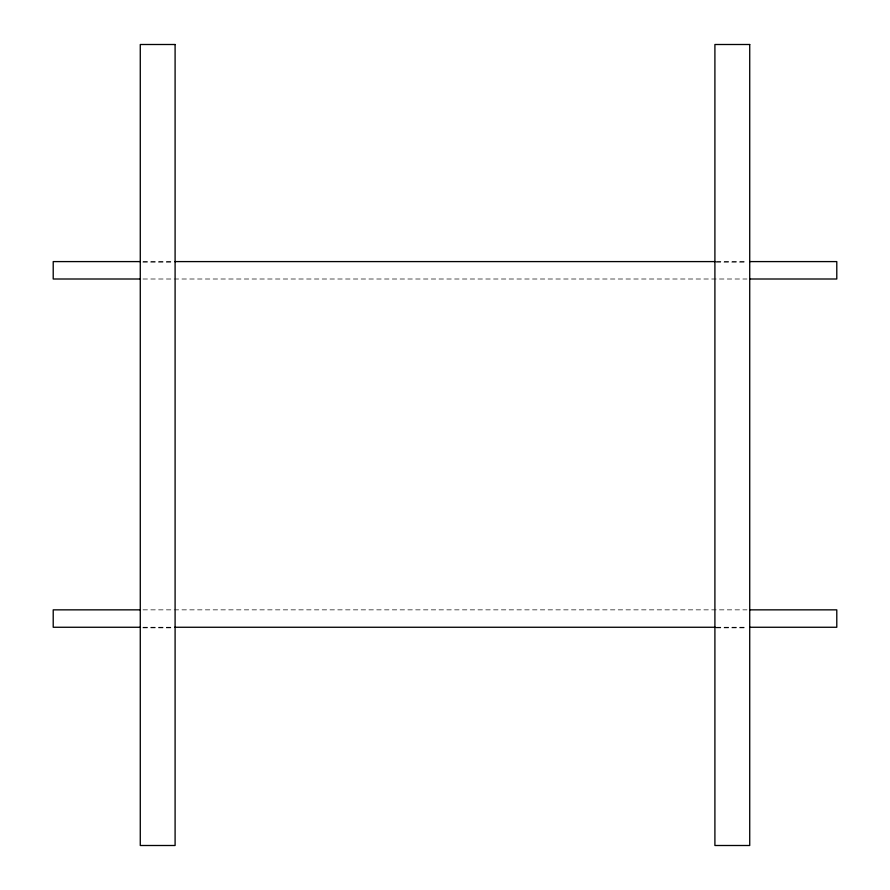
<?xml version="1.0" encoding="UTF-8"?>
<svg xmlns="http://www.w3.org/2000/svg" width="890" height="890" viewBox="0 0 890 890"><rect width="100%" height="100%" fill="white"/><g stroke="black" fill="none" stroke-linecap="round" stroke-linejoin="round"><path stroke-width="0.67" stroke-dasharray="4.45 3.34" d="M143.023 261.593L173.595 261.593M716.406 261.593L746.977 261.593M142.945 262.161L173.761 262.161M716.239 262.161L747.055 262.161M143.023 279.004L746.977 279.004M143.023 609.85L746.977 609.85M143.023 627.261L173.595 627.261M716.406 627.261L746.977 627.261M142.945 627.839L173.761 627.839M716.239 627.839L747.055 627.839"/><path stroke-width="1.33" d="M140.275 261.593L53.211 261.593L53.211 279.004L140.275 279.004M174.74 261.593L715.26 261.593M749.725 261.593L836.789 261.593L836.789 279.004L749.725 279.004M140.275 609.85L53.211 609.85L53.211 627.261L140.275 627.261M749.725 609.85L836.789 609.85L836.789 627.261L749.725 627.261M174.74 627.261L715.26 627.261M175.096 44.5L140.275 44.5L140.275 845.5L175.096 845.5L175.096 44.5M749.725 44.5L714.904 44.5L714.904 845.5L749.725 845.5L749.725 44.5"/></g></svg>
